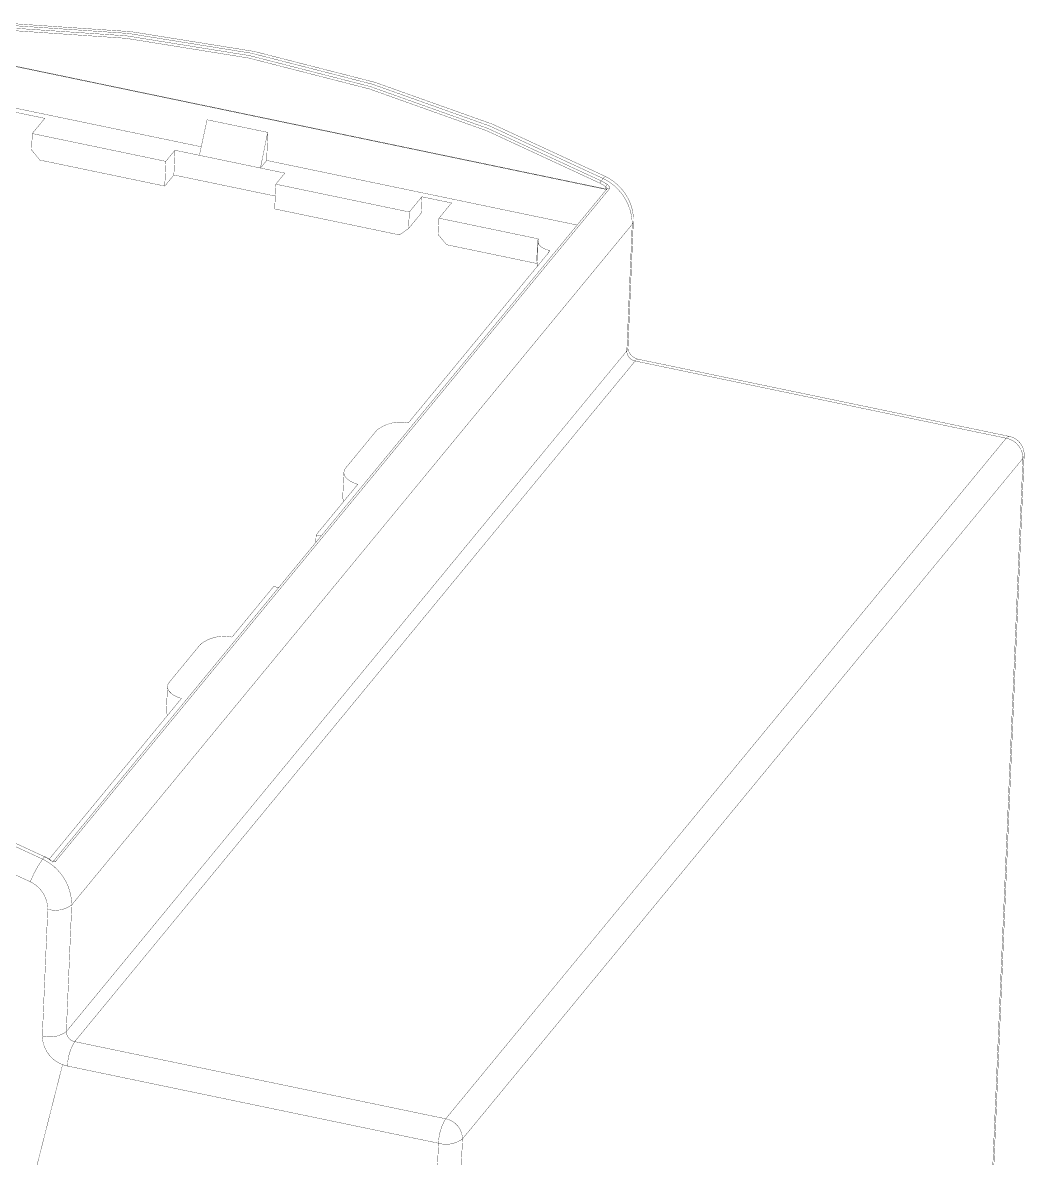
# Model space of a CAD drawing. Header units: inches. Extents: x 0 to 35.2, y -0.7 to 15.9.
# Drawn here: x 14.688 to 16.45, y 2.993 to 4.991 of the extents above; entities that cross this region are included whole.
import ezdxf

# ---------------------------------------------------------------- set-up
doc = ezdxf.new("R2010")
doc.units = ezdxf.units.IN
doc.header["$MEASUREMENT"] = 0
doc.layers.add('Dimensions', color=6, linetype='Continuous')

msp = doc.modelspace()

# ---------------------------------------------------------------- linework, layer by layer
at = {"layer": 'Dimensions', "const_width": 0.0005}
for points in [[(14.4317, 4.9729, -0.138023), (15.7035, 4.7083)], [(14.4321, 4.9772, -0.138023), (15.7057, 4.7123)], [(14.4356, 4.9814, -0.138023), (15.7091, 4.7165)], [(14.4407, 4.9845, -0.13793), (15.7137, 4.7199)], [(15.7091, 4.7165, -0.24712), (15.7137, 4.7199)], [(15.7091, 4.7165, -0.28755), (15.7603, 4.636)], [(15.7137, 4.7199, -0.166866), (15.7545, 4.6784)], [(15.7035, 4.7083, -0.0643), (15.7057, 4.7123)], [(15.7035, 4.7083, -0.032318), (15.7138, 4.7022)], [(15.7057, 4.7123, -0.032318), (15.7164, 4.706)], [(15.7136, 4.6982, -0.120649), (15.7153, 4.6975)], [(15.7138, 4.7022, -0.014731), (15.7155, 4.7047)], [(15.7138, 4.7022, -0.02473), (15.7148, 4.7008)], [(15.7148, 4.7008, -0.028225), (15.7152, 4.7)], [(15.7152, 4.7, -0.041322), (15.7155, 4.6992)], [(15.7155, 4.7047, -0.014728), (15.7164, 4.706)], [(15.7155, 4.6992, -0.024366), (15.7157, 4.6985)], [(15.7156, 4.697, -0.257485), (15.7167, 4.699)], [(15.7164, 4.706, -0.083659), (15.7195, 4.703)], [(15.7167, 4.699, -0.309316), (15.7204, 4.6985)], [(15.7195, 4.703, -0.056561), (15.7205, 4.7013)], [(15.7205, 4.7013, -0.234448), (15.7204, 4.6985)], [(15.7545, 4.6784, -0.125168), (15.7623, 4.641)], [(15.5921, 4.5671, -0.059526), (15.5932, 4.5668)], [(15.7533, 4.4148, -0.07561), (15.7528, 4.4182)], [(15.7709, 4.3986, -0.263017), (15.7533, 4.4148)], [(15.7655, 4.3955, -0.353766), (15.7508, 4.4132)], [(15.7655, 4.3955, -0.283287), (15.7709, 4.3986)], [(15.3111, 4.2739, -0.220916), (15.3665, 4.2866)], [(16.4182, 4.2597, -0.283287), (16.4237, 4.2629)], [(16.4182, 4.2597, -0.353766), (16.4477, 4.2243)], [(16.4237, 4.2629, -0.367381), (16.4498, 4.2293)], [(15.2532, 4.149, -0.157265), (15.2511, 4.1561)], [(15.0009, 3.8973, -0.220916), (15.0563, 3.9099)], [(13.4496, 3.7843, -0.138023), (14.7231, 3.5193)], [(13.453, 3.7884, -0.138023), (14.7266, 3.5235)], [(14.943, 3.7723, -0.157265), (14.9409, 3.7794)], [(13.446, 3.7407, -0.138023), (14.7014, 3.4795)], [(14.7014, 3.4795, -0.0643), (14.7231, 3.5193)], [(14.7231, 3.5193, -0.28755), (14.7743, 3.4388)], [(14.7266, 3.5235, -0.247174), (14.727, 3.5238)], [(14.7266, 3.5235, -0.032318), (14.7373, 3.5171)], [(14.7374, 3.5169, -0.004409), (14.737, 3.5162)], [(14.7373, 3.5171, -0.161796), (14.7377, 3.5175)], [(14.7412, 3.5151, -0.054248), (14.7373, 3.5171)], [(14.7377, 3.5173, -0.022011), (14.7374, 3.5169)], [(14.7377, 3.5175, -0.110016), (14.7377, 3.5173)], [(14.7411, 3.5138, -0.257485), (14.7422, 3.5158)], [(14.7422, 3.5158, -0.309316), (14.7459, 3.5153)], [(14.7459, 3.5153, -0.093312), (14.7447, 3.5147)], [(14.7431, 3.5146, -0.047598), (14.7412, 3.5151)], [(14.7447, 3.5147, -0.104186), (14.7431, 3.5146)], [(14.7014, 3.4795, -0.28755), (14.7321, 3.4312)], [(14.7743, 3.4388, -0.234897), (14.7321, 3.4312)], [(14.7648, 3.216, -0.234897), (14.7226, 3.2085)], [(14.7795, 3.1983, -0.353766), (14.7648, 3.216)], [(14.7582, 3.1579, -0.311805), (14.7226, 3.2085)], [(14.7668, 3.1554, -0.135237), (14.7795, 3.1983)], [(14.7668, 3.1554, -0.041696), (14.7582, 3.1579)], [(15.4195, 3.0196, -0.135237), (15.4322, 3.0626)], [(15.4322, 3.0626, -0.353766), (15.4617, 3.0272)], [(15.4617, 3.0272, -0.234897), (15.4195, 3.0196)]]:
    msp.add_lwpolyline(points, format="xyb", dxfattribs=at)
for points in [[(14.4177, 4.967), (15.715, 4.6971)], [(14.4209, 4.9671), (15.7136, 4.6982)], [(14.4146, 4.8945), (15.0021, 4.7723)], [(14.6747, 4.8332), (14.7269, 4.8223)], [(14.7049, 4.7956), (14.7269, 4.8223)], [(14.9989, 4.7573), (15.0124, 4.8198)], [(15.0124, 4.8198), (15.119, 4.7977)], [(14.7037, 4.7666), (14.7049, 4.7956)], [(14.7049, 4.7956), (14.9398, 4.7467)], [(15.1063, 4.7349), (15.119, 4.7977)], [(15.1173, 4.7483), (15.119, 4.7977)], [(14.7037, 4.7666), (14.7184, 4.7489)], [(14.9398, 4.7467), (14.9559, 4.7662)], [(14.954, 4.7227), (14.9559, 4.7662)], [(14.9559, 4.7662), (14.9989, 4.7573)], [(14.9989, 4.7573), (15.1063, 4.7349)], [(14.7184, 4.7489), (14.938, 4.7032)], [(14.938, 4.7032), (14.9398, 4.7467)], [(15.1063, 4.7349), (15.1173, 4.7483)], [(15.1063, 4.7349), (15.1493, 4.726)], [(15.1173, 4.7483), (15.6636, 4.6346)], [(14.938, 4.7032), (14.954, 4.7227)], [(14.954, 4.7227), (15.1324, 4.6856)], [(15.1333, 4.7065), (15.1493, 4.726)], [(15.7057, 4.7123), (15.7091, 4.7165)], [(14.7416, 3.5152), (15.7161, 4.6985)], [(14.7459, 3.5153), (15.7204, 4.6985)], [(15.1314, 4.663), (15.1333, 4.7065)], [(15.1333, 4.7065), (15.3682, 4.6576)], [(15.7136, 4.6982), (15.7138, 4.7022)], [(15.7158, 4.6984), (15.7158, 4.6984)], [(15.3682, 4.6576), (15.3902, 4.6844)], [(15.3891, 4.6555), (15.3902, 4.6844)], [(15.3902, 4.6844), (15.4424, 4.6735)], [(15.1314, 4.663), (15.3509, 4.6173)], [(15.3669, 4.6286), (15.3682, 4.6576)], [(15.3669, 4.6286), (15.3891, 4.6555)], [(15.4204, 4.6467), (15.4424, 4.6735)], [(14.7743, 3.4388), (15.7603, 4.636)], [(15.4191, 4.6177), (15.4204, 4.6467)], [(15.4204, 4.6467), (15.594, 4.6106)], [(15.7508, 4.4132), (15.7603, 4.636)], [(15.7528, 4.4182), (15.7623, 4.641)], [(15.7603, 4.636), (15.7619, 4.6388)], [(15.7619, 4.6388), (15.7623, 4.641)], [(15.3509, 4.6173), (15.3669, 4.6286)], [(15.4191, 4.6177), (15.4339, 4.6)], [(15.4339, 4.6), (15.5921, 4.5671)], [(15.5921, 4.5671), (15.594, 4.6106)], [(15.593, 4.5616), (15.5948, 4.605)], [(15.594, 4.6106), (15.5945, 4.6105)], [(15.5945, 4.6105), (15.595, 4.6103)], [(15.595, 4.6061), (15.596, 4.6087)], [(15.5949, 4.6035), (15.595, 4.6061)], [(15.5949, 4.6035), (15.5959, 4.6008)], [(15.595, 4.6103), (15.5954, 4.6101)], [(15.5954, 4.6101), (15.5957, 4.6098)], [(15.5957, 4.6098), (15.596, 4.6095)], [(15.5959, 4.6008), (15.5978, 4.5983)], [(15.596, 4.6095), (15.5961, 4.6093)], [(15.596, 4.6087), (15.5961, 4.609)], [(15.5961, 4.6093), (15.5961, 4.609)], [(15.5978, 4.5983), (15.6006, 4.5959)], [(15.6006, 4.5959), (15.6042, 4.5937)], [(15.3665, 4.2866), (15.615, 4.5883)], [(15.6042, 4.5937), (15.6085, 4.5918)], [(15.6085, 4.5918), (15.6134, 4.5903)], [(15.6132, 4.5861), (15.6134, 4.5903)], [(15.6134, 4.5903), (15.6139, 4.5901)], [(15.6139, 4.5901), (15.6144, 4.5899)], [(15.6144, 4.5899), (15.6147, 4.5897)], [(15.6147, 4.5897), (15.615, 4.5894)], [(15.615, 4.5894), (15.6152, 4.5892)], [(15.615, 4.5883), (15.6152, 4.5886)], [(15.6152, 4.5892), (15.6152, 4.5889)], [(15.6152, 4.5886), (15.6152, 4.5889)], [(15.7508, 4.4132), (15.7524, 4.4161)], [(15.7524, 4.4161), (15.7528, 4.4182)], [(14.7648, 3.216), (15.7508, 4.4132)], [(14.7795, 3.1983), (15.7655, 4.3955)], [(15.7655, 4.3955), (16.4182, 4.2597)], [(15.7709, 4.3986), (16.4237, 4.2629)], [(15.2561, 4.2071), (15.3111, 4.2739)], [(15.4322, 3.0626), (16.4182, 4.2597)], [(15.4617, 3.0272), (16.4477, 4.2243)], [(16.3892, 2.8527), (16.4477, 4.2243)], [(16.3913, 2.8577), (16.4498, 4.2293)], [(16.4477, 4.2243), (16.4493, 4.2272)], [(16.4493, 4.2272), (16.4498, 4.2293)], [(15.2511, 4.1561), (15.253, 4.1996)], [(15.253, 4.1993), (15.2538, 4.2033)], [(15.253, 4.1993), (15.2537, 4.1953)], [(15.2537, 4.1953), (15.2558, 4.1913)], [(15.2538, 4.2033), (15.2561, 4.2071)], [(15.2042, 4.0895), (15.2775, 4.1785)], [(15.2558, 4.1913), (15.2594, 4.1875)], [(15.2594, 4.1875), (15.2644, 4.1841)], [(15.2644, 4.1841), (15.2704, 4.181)], [(15.2704, 4.181), (15.2775, 4.1785)], [(15.2037, 4.0762), (15.2042, 4.0895)], [(15.2042, 4.0895), (15.2131, 4.0877)], [(15.0563, 3.9099), (15.1295, 3.9988)], [(15.1295, 3.9988), (15.1384, 3.997)], [(14.9459, 3.8304), (15.0009, 3.8973)], [(14.9409, 3.7794), (14.9427, 3.8229)], [(14.9427, 3.8226), (14.9436, 3.8266)], [(14.9427, 3.8226), (14.9434, 3.8186)], [(14.9434, 3.8186), (14.9456, 3.8146)], [(14.9436, 3.8266), (14.9459, 3.8304)], [(14.7347, 3.5194), (14.9672, 3.8018)], [(14.9456, 3.8146), (14.9492, 3.8109)], [(14.9492, 3.8109), (14.9541, 3.8074)], [(14.9541, 3.8074), (14.9602, 3.8043)], [(14.9602, 3.8043), (14.9672, 3.8018)], [(14.7231, 3.5193), (14.7266, 3.5235)], [(14.727, 3.5238), (14.7377, 3.5175)], [(14.7648, 3.216), (14.7743, 3.4388)], [(14.7226, 3.2085), (14.7321, 3.4312)], [(14.7795, 3.1983), (15.4322, 3.0626)], [(14.4666, 2.0095), (14.7582, 3.1579)], [(14.7668, 3.1554), (15.4195, 3.0196)], [(15.361, 1.6479), (15.4195, 3.0196)], [(15.4032, 1.6555), (15.4617, 3.0272)]]:
    msp.add_lwpolyline(points, dxfattribs=at)
at = {"layer": 'Dimensions', "const_width": 0.00025}
for points in [[(14.7268, 4.8223, 1), (14.7271, 4.8223, 1)], [(14.7268, 4.8223, 1), (14.7271, 4.8223, 1)], [(15.0123, 4.8198, 1), (15.0126, 4.8198, 1)], [(15.0123, 4.8198, 1), (15.0126, 4.8198, 1)], [(14.7048, 4.7956, 1), (14.705, 4.7956, 1)], [(14.7048, 4.7956, 1), (14.705, 4.7956, 1)], [(14.7048, 4.7956, 1), (14.705, 4.7956, 1)], [(15.1189, 4.7977, 1), (15.1191, 4.7977, 1)], [(15.1189, 4.7977, 1), (15.1191, 4.7977, 1)], [(15.1189, 4.7977, 1), (15.1191, 4.7977, 1)], [(14.7035, 4.7666, 1), (14.7038, 4.7666, 1)], [(14.7035, 4.7666, 1), (14.7038, 4.7666, 1)], [(14.9558, 4.7662, 1), (14.956, 4.7662, 1)], [(14.9558, 4.7662, 1), (14.956, 4.7662, 1)], [(14.9558, 4.7662, 1), (14.956, 4.7662, 1)], [(14.9988, 4.7573, 1), (14.999, 4.7573, 1)], [(14.9988, 4.7573, 1), (14.999, 4.7573, 1)], [(14.9988, 4.7573, 1), (14.999, 4.7573, 1)], [(15.002, 4.7723, 1), (15.0022, 4.7723, 1)], [(14.7183, 4.7489, 1), (14.7185, 4.7489, 1)], [(14.7183, 4.7489, 1), (14.7185, 4.7489, 1)], [(14.9397, 4.7467, 1), (14.9399, 4.7467, 1)], [(14.9397, 4.7467, 1), (14.9399, 4.7467, 1)], [(14.9397, 4.7467, 1), (14.9399, 4.7467, 1)], [(15.1062, 4.7349, 1), (15.1065, 4.7349, 1)], [(15.1062, 4.7349, 1), (15.1065, 4.7349, 1)], [(15.1062, 4.7349, 1), (15.1065, 4.7349, 1)], [(15.1062, 4.7349, 1), (15.1065, 4.7349, 1)], [(15.1172, 4.7483, 1), (15.1175, 4.7483, 1)], [(15.1172, 4.7483, 1), (15.1175, 4.7483, 1)], [(15.1172, 4.7483, 1), (15.1175, 4.7483, 1)], [(14.9539, 4.7227, 1), (14.9542, 4.7227, 1)], [(14.9539, 4.7227, 1), (14.9542, 4.7227, 1)], [(14.9539, 4.7227, 1), (14.9542, 4.7227, 1)], [(15.1492, 4.726, 1), (15.1495, 4.726, 1)], [(15.1492, 4.726, 1), (15.1495, 4.726, 1)], [(15.709, 4.7165, 1), (15.7092, 4.7165, 1)], [(15.709, 4.7165, 1), (15.7092, 4.7165, 1)], [(15.709, 4.7165, 1), (15.7092, 4.7165, 1)], [(15.709, 4.7165, 1), (15.7092, 4.7165, 1)], [(15.7135, 4.7199, 1), (15.7138, 4.7199, 1)], [(15.7135, 4.7199, 1), (15.7138, 4.7199, 1)], [(15.7135, 4.7199, 1), (15.7138, 4.7199, 1)], [(14.9378, 4.7032, 1), (14.9381, 4.7032, 1)], [(14.9378, 4.7032, 1), (14.9381, 4.7032, 1)], [(14.9378, 4.7032, 1), (14.9381, 4.7032, 1)], [(15.1331, 4.7065, 1), (15.1334, 4.7065, 1)], [(15.1331, 4.7065, 1), (15.1334, 4.7065, 1)], [(15.1331, 4.7065, 1), (15.1334, 4.7065, 1)], [(15.7034, 4.7083, 1), (15.7036, 4.7083, 1)], [(15.7034, 4.7083, 1), (15.7036, 4.7083, 1)], [(15.7034, 4.7083, 1), (15.7036, 4.7083, 1)], [(15.7055, 4.7123, 1), (15.7058, 4.7123, 1)], [(15.7055, 4.7123, 1), (15.7058, 4.7123, 1)], [(15.7055, 4.7123, 1), (15.7058, 4.7123, 1)], [(15.7055, 4.7123, 1), (15.7058, 4.7123, 1)], [(15.7135, 4.6982, 1), (15.7138, 4.6982, 1)], [(15.7135, 4.6982, 1), (15.7138, 4.6982, 1)], [(15.7135, 4.6982, 1), (15.7138, 4.6982, 1)], [(15.7137, 4.7022, 1), (15.7139, 4.7022, 1)], [(15.7137, 4.7022, 1), (15.7139, 4.7022, 1)], [(15.7137, 4.7022, 1), (15.7139, 4.7022, 1)], [(15.7137, 4.7022, 1), (15.7139, 4.7022, 1)], [(15.7147, 4.7008, 1), (15.7149, 4.7008, 1)], [(15.7147, 4.7008, 1), (15.7149, 4.7008, 1)], [(15.7149, 4.6971, 1), (15.7151, 4.6971, 1)], [(15.7151, 4.7, 1), (15.7154, 4.7, 1)], [(15.7151, 4.7, 1), (15.7154, 4.7, 1)], [(15.7152, 4.6975, 1), (15.7154, 4.6975, 1)], [(15.7153, 4.7047, 1), (15.7156, 4.7047, 1)], [(15.7153, 4.7047, 1), (15.7156, 4.7047, 1)], [(15.7154, 4.6992, 1), (15.7157, 4.6992, 1)], [(15.7154, 4.6992, 1), (15.7157, 4.6992, 1)], [(15.7155, 4.697, 1), (15.7157, 4.697, 1)], [(15.7156, 4.6985, 1), (15.7158, 4.6985, 1)], [(15.7156, 4.6984, 1), (15.7159, 4.6984, 1)], [(15.7157, 4.6984, 1), (15.7159, 4.6984, 1)], [(15.716, 4.6985, 1), (15.7163, 4.6985, 1)], [(15.7163, 4.706, 1), (15.7165, 4.706, 1)], [(15.7163, 4.706, 1), (15.7165, 4.706, 1)], [(15.7163, 4.706, 1), (15.7165, 4.706, 1)], [(15.7166, 4.699, 1), (15.7168, 4.699, 1)], [(15.7166, 4.699, 1), (15.7168, 4.699, 1)], [(15.7194, 4.703, 1), (15.7196, 4.703, 1)], [(15.7194, 4.703, 1), (15.7196, 4.703, 1)], [(15.7202, 4.6985, 1), (15.7205, 4.6985, 1)], [(15.7202, 4.6985, 1), (15.7205, 4.6985, 1)], [(15.7202, 4.6985, 1), (15.7205, 4.6985, 1)], [(15.7203, 4.7013, 1), (15.7206, 4.7013, 1)], [(15.7203, 4.7013, 1), (15.7206, 4.7013, 1)], [(15.1322, 4.6856, 1), (15.1325, 4.6856, 1)], [(15.3901, 4.6844, 1), (15.3903, 4.6844, 1)], [(15.3901, 4.6844, 1), (15.3903, 4.6844, 1)], [(15.3901, 4.6844, 1), (15.3903, 4.6844, 1)], [(15.7544, 4.6784, 1), (15.7546, 4.6784, 1)], [(15.7544, 4.6784, 1), (15.7546, 4.6784, 1)], [(15.1313, 4.663, 1), (15.1315, 4.663, 1)], [(15.1313, 4.663, 1), (15.1315, 4.663, 1)], [(15.368, 4.6576, 1), (15.3683, 4.6576, 1)], [(15.368, 4.6576, 1), (15.3683, 4.6576, 1)], [(15.368, 4.6576, 1), (15.3683, 4.6576, 1)], [(15.3889, 4.6555, 1), (15.3892, 4.6555, 1)], [(15.3889, 4.6555, 1), (15.3892, 4.6555, 1)], [(15.4423, 4.6735, 1), (15.4425, 4.6735, 1)], [(15.4423, 4.6735, 1), (15.4425, 4.6735, 1)], [(15.4202, 4.6467, 1), (15.4205, 4.6467, 1)], [(15.4202, 4.6467, 1), (15.4205, 4.6467, 1)], [(15.4202, 4.6467, 1), (15.4205, 4.6467, 1)], [(15.6634, 4.6346, 1), (15.6637, 4.6346, 1)], [(15.7601, 4.636, 1), (15.7604, 4.636, 1)], [(15.7601, 4.636, 1), (15.7604, 4.636, 1)], [(15.7601, 4.636, 1), (15.7604, 4.636, 1)], [(15.7601, 4.636, 1), (15.7604, 4.636, 1)], [(15.7618, 4.6388, 1), (15.762, 4.6388, 1)], [(15.7618, 4.6388, 1), (15.762, 4.6388, 1)], [(15.7622, 4.641, 1), (15.7625, 4.641, 1)], [(15.7622, 4.641, 1), (15.7625, 4.641, 1)], [(15.7622, 4.641, 1), (15.7625, 4.641, 1)], [(15.3508, 4.6173, 1), (15.3511, 4.6173, 1)], [(15.3508, 4.6173, 1), (15.3511, 4.6173, 1)], [(15.3668, 4.6286, 1), (15.367, 4.6286, 1)], [(15.3668, 4.6286, 1), (15.367, 4.6286, 1)], [(15.3668, 4.6286, 1), (15.367, 4.6286, 1)], [(15.419, 4.6177, 1), (15.4192, 4.6177, 1)], [(15.419, 4.6177, 1), (15.4192, 4.6177, 1)], [(15.4337, 4.6, 1), (15.434, 4.6, 1)], [(15.4337, 4.6, 1), (15.434, 4.6, 1)], [(15.5939, 4.6106, 1), (15.5941, 4.6106, 1)], [(15.5939, 4.6106, 1), (15.5941, 4.6106, 1)], [(15.5939, 4.6106, 1), (15.5941, 4.6106, 1)], [(15.5944, 4.6105, 1), (15.5947, 4.6105, 1)], [(15.5944, 4.6105, 1), (15.5947, 4.6105, 1)], [(15.5947, 4.605, 1), (15.595, 4.605, 1)], [(15.5948, 4.6061, 1), (15.5951, 4.6061, 1)], [(15.5948, 4.6061, 1), (15.5951, 4.6061, 1)], [(15.5948, 4.6035, 1), (15.5951, 4.6035, 1)], [(15.5948, 4.6035, 1), (15.5951, 4.6035, 1)], [(15.5949, 4.6103, 1), (15.5951, 4.6103, 1)], [(15.5949, 4.6103, 1), (15.5951, 4.6103, 1)], [(15.5953, 4.6101, 1), (15.5956, 4.6101, 1)], [(15.5953, 4.6101, 1), (15.5956, 4.6101, 1)], [(15.5956, 4.6098, 1), (15.5959, 4.6098, 1)], [(15.5956, 4.6098, 1), (15.5959, 4.6098, 1)], [(15.5958, 4.6008, 1), (15.596, 4.6008, 1)], [(15.5958, 4.6008, 1), (15.596, 4.6008, 1)], [(15.5958, 4.6095, 1), (15.5961, 4.6095, 1)], [(15.5958, 4.6095, 1), (15.5961, 4.6095, 1)], [(15.5959, 4.6087, 1), (15.5961, 4.6087, 1)], [(15.5959, 4.6087, 1), (15.5961, 4.6087, 1)], [(15.596, 4.6093, 1), (15.5962, 4.6093, 1)], [(15.596, 4.6093, 1), (15.5962, 4.6093, 1)], [(15.596, 4.609, 1), (15.5962, 4.609, 1)], [(15.596, 4.609, 1), (15.5962, 4.609, 1)], [(15.5977, 4.5983, 1), (15.5979, 4.5983, 1)], [(15.5977, 4.5983, 1), (15.5979, 4.5983, 1)], [(15.6005, 4.5959, 1), (15.6007, 4.5959, 1)], [(15.6005, 4.5959, 1), (15.6007, 4.5959, 1)], [(15.6041, 4.5937, 1), (15.6043, 4.5937, 1)], [(15.6041, 4.5937, 1), (15.6043, 4.5937, 1)], [(15.6084, 4.5918, 1), (15.6086, 4.5918, 1)], [(15.6084, 4.5918, 1), (15.6086, 4.5918, 1)], [(15.6131, 4.5861, 1), (15.6133, 4.5861, 1)], [(15.6133, 4.5903, 1), (15.6135, 4.5903, 1)], [(15.6133, 4.5903, 1), (15.6135, 4.5903, 1)], [(15.6133, 4.5903, 1), (15.6135, 4.5903, 1)], [(15.6138, 4.5901, 1), (15.614, 4.5901, 1)], [(15.6138, 4.5901, 1), (15.614, 4.5901, 1)], [(15.6142, 4.5899, 1), (15.6145, 4.5899, 1)], [(15.6142, 4.5899, 1), (15.6145, 4.5899, 1)], [(15.6146, 4.5897, 1), (15.6149, 4.5897, 1)], [(15.6146, 4.5897, 1), (15.6149, 4.5897, 1)], [(15.6149, 4.5894, 1), (15.6151, 4.5894, 1)], [(15.6149, 4.5894, 1), (15.6151, 4.5894, 1)], [(15.6149, 4.5883, 1), (15.6152, 4.5883, 1)], [(15.6149, 4.5883, 1), (15.6152, 4.5883, 1)], [(15.6151, 4.5892, 1), (15.6153, 4.5892, 1)], [(15.6151, 4.5892, 1), (15.6153, 4.5892, 1)], [(15.6151, 4.5886, 1), (15.6153, 4.5886, 1)], [(15.6151, 4.5886, 1), (15.6153, 4.5886, 1)], [(15.6151, 4.5889, 1), (15.6154, 4.5889, 1)], [(15.6151, 4.5889, 1), (15.6154, 4.5889, 1)], [(15.592, 4.5671, 1), (15.5923, 4.5671, 1)], [(15.592, 4.5671, 1), (15.5923, 4.5671, 1)], [(15.592, 4.5671, 1), (15.5923, 4.5671, 1)], [(15.5929, 4.5616, 1), (15.5931, 4.5616, 1)], [(15.5931, 4.5668, 1), (15.5933, 4.5668, 1)], [(15.7523, 4.4161, 1), (15.7525, 4.4161, 1)], [(15.7523, 4.4161, 1), (15.7525, 4.4161, 1)], [(15.7527, 4.4182, 1), (15.753, 4.4182, 1)], [(15.7527, 4.4182, 1), (15.753, 4.4182, 1)], [(15.7527, 4.4182, 1), (15.753, 4.4182, 1)], [(15.7531, 4.4148, 1), (15.7534, 4.4148, 1)], [(15.7531, 4.4148, 1), (15.7534, 4.4148, 1)], [(15.7506, 4.4132, 1), (15.7509, 4.4132, 1)], [(15.7506, 4.4132, 1), (15.7509, 4.4132, 1)], [(15.7506, 4.4132, 1), (15.7509, 4.4132, 1)], [(15.7506, 4.4132, 1), (15.7509, 4.4132, 1)], [(15.7654, 4.3955, 1), (15.7656, 4.3955, 1)], [(15.7654, 4.3955, 1), (15.7656, 4.3955, 1)], [(15.7654, 4.3955, 1), (15.7656, 4.3955, 1)], [(15.7654, 4.3955, 1), (15.7656, 4.3955, 1)], [(15.7708, 4.3986, 1), (15.7711, 4.3986, 1)], [(15.7708, 4.3986, 1), (15.7711, 4.3986, 1)], [(15.7708, 4.3986, 1), (15.7711, 4.3986, 1)], [(15.3664, 4.2866, 1), (15.3666, 4.2866, 1)], [(15.3664, 4.2866, 1), (15.3666, 4.2866, 1)], [(15.311, 4.2739, 1), (15.3113, 4.2739, 1)], [(15.311, 4.2739, 1), (15.3113, 4.2739, 1)], [(16.4181, 4.2597, 1), (16.4183, 4.2597, 1)], [(16.4181, 4.2597, 1), (16.4183, 4.2597, 1)], [(16.4181, 4.2597, 1), (16.4183, 4.2597, 1)], [(16.4181, 4.2597, 1), (16.4183, 4.2597, 1)], [(16.4235, 4.2629, 1), (16.4238, 4.2629, 1)], [(16.4235, 4.2629, 1), (16.4238, 4.2629, 1)], [(16.4235, 4.2629, 1), (16.4238, 4.2629, 1)], [(16.4476, 4.2243, 1), (16.4478, 4.2243, 1)], [(16.4476, 4.2243, 1), (16.4478, 4.2243, 1)], [(16.4476, 4.2243, 1), (16.4478, 4.2243, 1)], [(16.4476, 4.2243, 1), (16.4478, 4.2243, 1)], [(16.4492, 4.2272, 1), (16.4495, 4.2272, 1)], [(16.4492, 4.2272, 1), (16.4495, 4.2272, 1)], [(16.4496, 4.2293, 1), (16.4499, 4.2293, 1)], [(16.4496, 4.2293, 1), (16.4499, 4.2293, 1)], [(16.4496, 4.2293, 1), (16.4499, 4.2293, 1)], [(15.2528, 4.1996, 1), (15.2531, 4.1996, 1)], [(15.2528, 4.1993, 1), (15.2531, 4.1993, 1)], [(15.2528, 4.1993, 1), (15.2531, 4.1993, 1)], [(15.2535, 4.1953, 1), (15.2538, 4.1953, 1)], [(15.2535, 4.1953, 1), (15.2538, 4.1953, 1)], [(15.2537, 4.2033, 1), (15.2539, 4.2033, 1)], [(15.2537, 4.2033, 1), (15.2539, 4.2033, 1)], [(15.256, 4.2071, 1), (15.2562, 4.2071, 1)], [(15.256, 4.2071, 1), (15.2562, 4.2071, 1)], [(15.2557, 4.1913, 1), (15.256, 4.1913, 1)], [(15.2557, 4.1913, 1), (15.256, 4.1913, 1)], [(15.2593, 4.1875, 1), (15.2596, 4.1875, 1)], [(15.2593, 4.1875, 1), (15.2596, 4.1875, 1)], [(15.2642, 4.1841, 1), (15.2645, 4.1841, 1)], [(15.2642, 4.1841, 1), (15.2645, 4.1841, 1)], [(15.2703, 4.181, 1), (15.2705, 4.181, 1)], [(15.2703, 4.181, 1), (15.2705, 4.181, 1)], [(15.2773, 4.1785, 1), (15.2776, 4.1785, 1)], [(15.2773, 4.1785, 1), (15.2776, 4.1785, 1)], [(15.251, 4.1561, 1), (15.2512, 4.1561, 1)], [(15.251, 4.1561, 1), (15.2512, 4.1561, 1)], [(15.2531, 4.149, 1), (15.2533, 4.149, 1)], [(15.2035, 4.0762, 1), (15.2038, 4.0762, 1)], [(15.2041, 4.0895, 1), (15.2043, 4.0895, 1)], [(15.2041, 4.0895, 1), (15.2043, 4.0895, 1)], [(15.2041, 4.0895, 1), (15.2043, 4.0895, 1)], [(15.213, 4.0877, 1), (15.2132, 4.0877, 1)], [(15.1294, 3.9988, 1), (15.1297, 3.9988, 1)], [(15.1294, 3.9988, 1), (15.1297, 3.9988, 1)], [(15.1383, 3.997, 1), (15.1385, 3.997, 1)], [(15.0008, 3.8973, 1), (15.001, 3.8973, 1)], [(15.0008, 3.8973, 1), (15.001, 3.8973, 1)], [(15.0562, 3.9099, 1), (15.0564, 3.9099, 1)], [(15.0562, 3.9099, 1), (15.0564, 3.9099, 1)], [(14.9426, 3.8229, 1), (14.9429, 3.8229, 1)], [(14.9426, 3.8226, 1), (14.9429, 3.8226, 1)], [(14.9426, 3.8226, 1), (14.9429, 3.8226, 1)], [(14.9433, 3.8186, 1), (14.9436, 3.8186, 1)], [(14.9433, 3.8186, 1), (14.9436, 3.8186, 1)], [(14.9434, 3.8266, 1), (14.9437, 3.8266, 1)], [(14.9434, 3.8266, 1), (14.9437, 3.8266, 1)], [(14.9457, 3.8304, 1), (14.946, 3.8304, 1)], [(14.9457, 3.8304, 1), (14.946, 3.8304, 1)], [(14.9455, 3.8146, 1), (14.9457, 3.8146, 1)], [(14.9455, 3.8146, 1), (14.9457, 3.8146, 1)], [(14.9491, 3.8109, 1), (14.9493, 3.8109, 1)], [(14.9491, 3.8109, 1), (14.9493, 3.8109, 1)], [(14.954, 3.8074, 1), (14.9543, 3.8074, 1)], [(14.954, 3.8074, 1), (14.9543, 3.8074, 1)], [(14.9601, 3.8043, 1), (14.9603, 3.8043, 1)], [(14.9601, 3.8043, 1), (14.9603, 3.8043, 1)], [(14.9671, 3.8018, 1), (14.9674, 3.8018, 1)], [(14.9671, 3.8018, 1), (14.9674, 3.8018, 1)], [(14.9408, 3.7794, 1), (14.941, 3.7794, 1)], [(14.9408, 3.7794, 1), (14.941, 3.7794, 1)], [(14.9428, 3.7723, 1), (14.9431, 3.7723, 1)], [(14.723, 3.5193, 1), (14.7233, 3.5193, 1)], [(14.723, 3.5193, 1), (14.7233, 3.5193, 1)], [(14.723, 3.5193, 1), (14.7233, 3.5193, 1)], [(14.723, 3.5193, 1), (14.7233, 3.5193, 1)], [(14.7265, 3.5235, 1), (14.7267, 3.5235, 1)], [(14.7265, 3.5235, 1), (14.7267, 3.5235, 1)], [(14.7265, 3.5235, 1), (14.7267, 3.5235, 1)], [(14.7265, 3.5235, 1), (14.7267, 3.5235, 1)], [(14.7269, 3.5238, 1), (14.7272, 3.5238, 1)], [(14.7269, 3.5238, 1), (14.7272, 3.5238, 1)], [(14.7346, 3.5194, 1), (14.7348, 3.5194, 1)], [(14.7369, 3.5162, 1), (14.7371, 3.5162, 1)], [(14.7372, 3.5171, 1), (14.7375, 3.5171, 1)], [(14.7372, 3.5171, 1), (14.7375, 3.5171, 1)], [(14.7372, 3.5171, 1), (14.7375, 3.5171, 1)], [(14.7373, 3.5169, 1), (14.7375, 3.5169, 1)], [(14.7373, 3.5169, 1), (14.7375, 3.5169, 1)], [(14.7375, 3.5173, 1), (14.7378, 3.5173, 1)], [(14.7375, 3.5173, 1), (14.7378, 3.5173, 1)], [(14.7376, 3.5175, 1), (14.7378, 3.5175, 1)], [(14.7376, 3.5175, 1), (14.7379, 3.5175, 1)], [(14.7376, 3.5175, 1), (14.7379, 3.5175, 1)], [(14.7415, 3.5152, 1), (14.7418, 3.5152, 1)], [(14.7421, 3.5158, 1), (14.7424, 3.5158, 1)], [(14.7421, 3.5158, 1), (14.7424, 3.5158, 1)], [(14.7458, 3.5153, 1), (14.746, 3.5153, 1)], [(14.7458, 3.5153, 1), (14.746, 3.5153, 1)], [(14.7458, 3.5153, 1), (14.746, 3.5153, 1)], [(14.741, 3.5138, 1), (14.7412, 3.5138, 1)], [(14.7411, 3.5151, 1), (14.7413, 3.5151, 1)], [(14.7411, 3.5151, 1), (14.7413, 3.5151, 1)], [(14.743, 3.5146, 1), (14.7433, 3.5146, 1)], [(14.743, 3.5146, 1), (14.7433, 3.5146, 1)], [(14.7446, 3.5147, 1), (14.7449, 3.5147, 1)], [(14.7446, 3.5147, 1), (14.7449, 3.5147, 1)], [(14.7013, 3.4795, 1), (14.7015, 3.4795, 1)], [(14.7013, 3.4795, 1), (14.7015, 3.4795, 1)], [(14.7013, 3.4795, 1), (14.7015, 3.4795, 1)], [(14.7742, 3.4388, 1), (14.7744, 3.4388, 1)], [(14.7742, 3.4388, 1), (14.7744, 3.4388, 1)], [(14.7742, 3.4388, 1), (14.7744, 3.4388, 1)], [(14.7742, 3.4388, 1), (14.7744, 3.4388, 1)], [(14.732, 3.4312, 1), (14.7322, 3.4312, 1)], [(14.732, 3.4312, 1), (14.7322, 3.4312, 1)], [(14.732, 3.4312, 1), (14.7322, 3.4312, 1)], [(14.7647, 3.216, 1), (14.7649, 3.216, 1)], [(14.7647, 3.216, 1), (14.7649, 3.216, 1)], [(14.7647, 3.216, 1), (14.7649, 3.216, 1)], [(14.7647, 3.216, 1), (14.7649, 3.216, 1)], [(14.7225, 3.2085, 1), (14.7227, 3.2085, 1)], [(14.7225, 3.2085, 1), (14.7227, 3.2085, 1)], [(14.7225, 3.2085, 1), (14.7227, 3.2085, 1)], [(14.7794, 3.1983, 1), (14.7796, 3.1983, 1)], [(14.7794, 3.1983, 1), (14.7796, 3.1983, 1)], [(14.7794, 3.1983, 1), (14.7796, 3.1983, 1)], [(14.7794, 3.1983, 1), (14.7796, 3.1983, 1)], [(14.7581, 3.1579, 1), (14.7584, 3.1579, 1)], [(14.7581, 3.1579, 1), (14.7584, 3.1579, 1)], [(14.7581, 3.1579, 1), (14.7584, 3.1579, 1)], [(14.7667, 3.1554, 1), (14.7669, 3.1554, 1)], [(14.7667, 3.1554, 1), (14.7669, 3.1554, 1)], [(14.7667, 3.1554, 1), (14.7669, 3.1554, 1)], [(15.4321, 3.0626, 1), (15.4324, 3.0626, 1)], [(15.4321, 3.0626, 1), (15.4324, 3.0626, 1)], [(15.4321, 3.0626, 1), (15.4324, 3.0626, 1)], [(15.4321, 3.0626, 1), (15.4324, 3.0626, 1)], [(15.4194, 3.0196, 1), (15.4196, 3.0196, 1)], [(15.4194, 3.0196, 1), (15.4196, 3.0196, 1)], [(15.4194, 3.0196, 1), (15.4196, 3.0196, 1)], [(15.4194, 3.0196, 1), (15.4196, 3.0196, 1)], [(15.4616, 3.0272, 1), (15.4618, 3.0272, 1)], [(15.4616, 3.0272, 1), (15.4618, 3.0272, 1)], [(15.4616, 3.0272, 1), (15.4618, 3.0272, 1)], [(15.4616, 3.0272, 1), (15.4618, 3.0272, 1)]]:
    msp.add_lwpolyline(points, format="xyb", close=True, dxfattribs=at)

doc.saveas('drawing.dxf')
